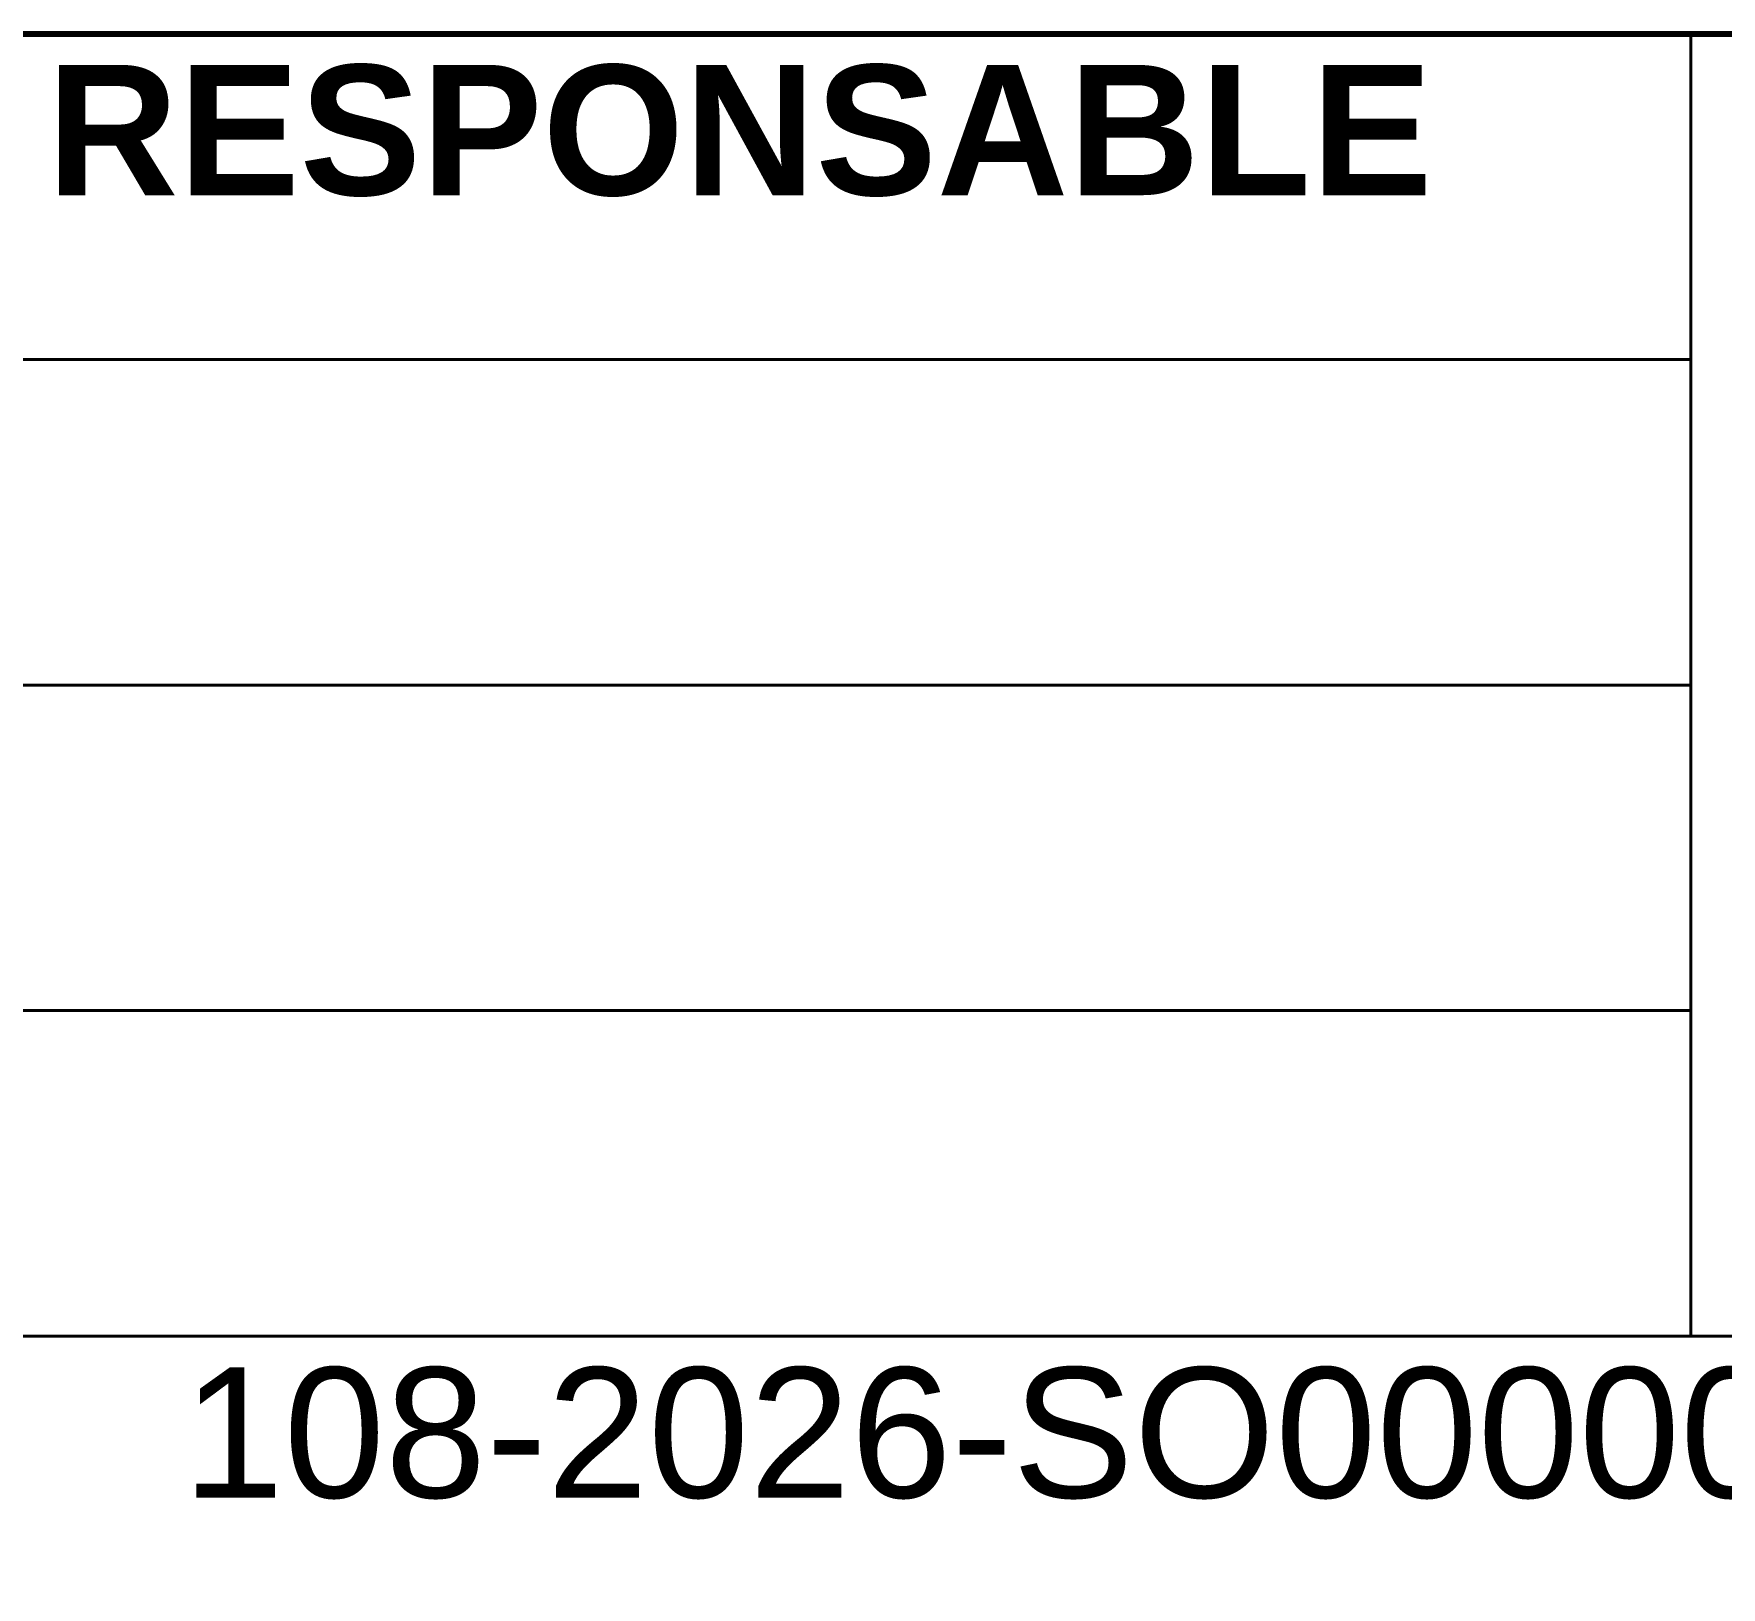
# Model space of a CAD drawing. Header units: millimetres. Extents: x 0 to 869, y 0 to 594.
# Drawn here: x 694.27 to 716.29, y 45.72 to 66 of the extents above; entities that cross this region are included whole.
import ezdxf
from ezdxf.enums import TextEntityAlignment as Align

# ---------------------------------------------------------------- set-up
doc = ezdxf.new("R2010")
doc.units = ezdxf.units.MM
doc.layers.add('291-E-TEXTOS', color=7, linetype='Continuous')
doc.styles.add('ARIAL', font='arial.ttf')
doc.styles.add('ARIAL_BOLD', font='arialbd.ttf')

msp = doc.modelspace()

# ---------------------------------------------------------------- linework, layer by layer
at = {"layer": '291-E-TEXTOS', "color": 7, "lineweight": 40}
for p, q in [((715.894, 66), (715.894, 49)), ((651, 61.75), (715.894, 61.75)), ((651, 57.5), (715.894, 57.5)), ((651, 53.25), (715.894, 53.25)), ((651, 49), (826, 49))]:
    msp.add_line(p, q, dxfattribs=at)
at = {"layer": '291-E-TEXTOS', "color": 7, "lineweight": 80}
msp.add_lwpolyline([(651, 66), (826, 66), (826, 15), (651, 15)], close=True, dxfattribs=at)

# ---------------------------------------------------------------- texts
at = {"layer": '291-E-TEXTOS', "color": 7, "style": 'ARIAL_BOLD'}
msp.add_text('RESPONSABLE', height=1.7, dxfattribs=at).set_placement((703.482, 63.383), align=Align.BOTTOM_CENTER)
at = {"layer": '291-E-TEXTOS', "color": 7, "style": 'ARIAL'}
msp.add_text('108-2026-SO000002-E-DU-003', height=1.7, dxfattribs=at).set_placement((696.213, 46.383), align=Align.BOTTOM_LEFT)

doc.saveas('drawing.dxf')
